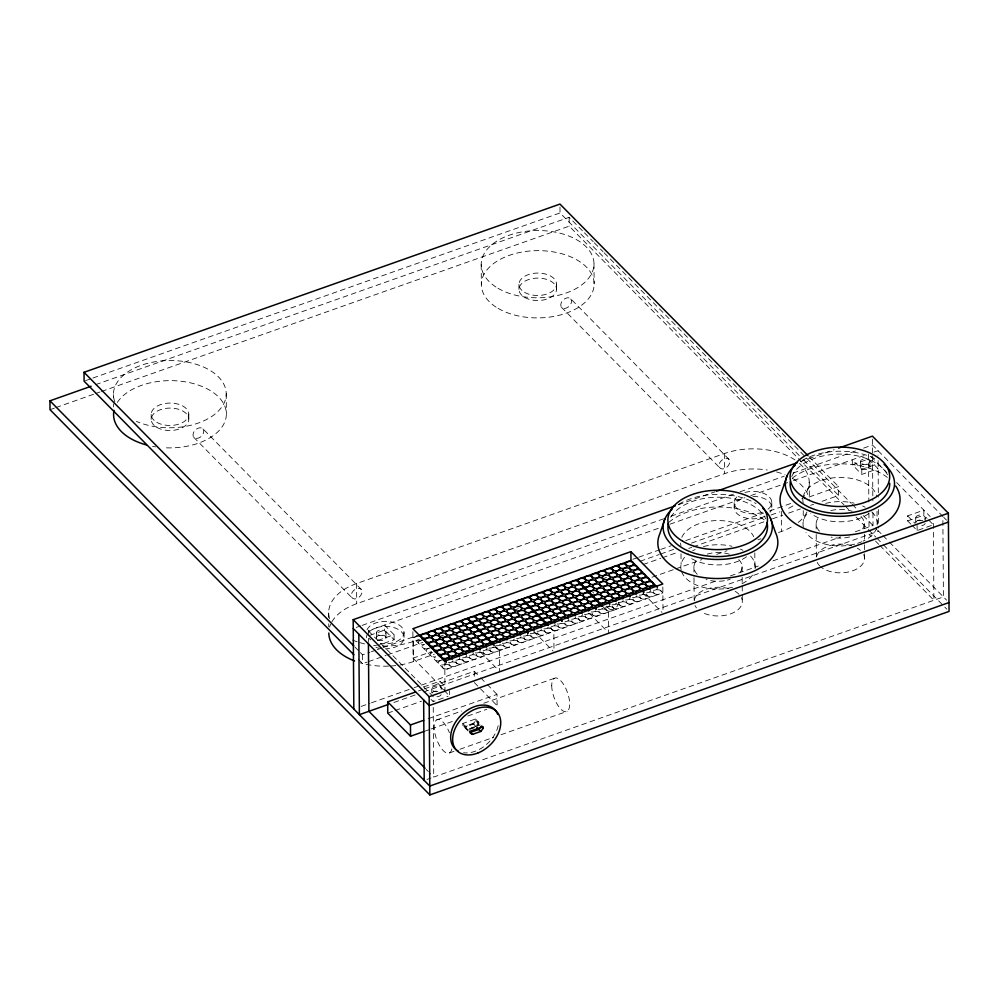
<?xml version="1.0" encoding="UTF-8"?>
<svg xmlns="http://www.w3.org/2000/svg" width="999" height="999" viewBox="0 0 999 999"><rect width="100%" height="100%" fill="white"/><g stroke="black" fill="none" stroke-linecap="round" stroke-linejoin="round"><path stroke-width="0.75" stroke-dasharray="5 3.75" d="M462.737 725.499L465.01 726.685L473.276 723.763L475.512 720.741L475.499 719.005L462.724 723.526L462.737 725.499L468.306 731.156M476.598 725.374L478.096 723.351L478.084 721.615L465.309 726.136L465.322 728.121L467.594 729.295L475.849 726.385M85.564 380.631L91.433 378.559M92.907 378.034L560.027 212.937L799.25 455.569M95.542 384.69L569.155 217.295L583.366 231.706M50.012 409.665L54.421 408.104M55.894 407.592L94.131 394.068M95.604 393.556L100.025 391.995M101.486 391.471L569.218 226.149L843.968 504.82M329.583 618.743A56.394 33.629 -0.4 0 1 356.581 583.566L724.35 453.571A56.394 33.629 -0.4 0 1 795.004 459.952M331.855 621.902A56.394 33.629 -0.4 0 1 356.718 603.683L724.487 473.688A56.394 33.629 -0.4 0 1 767.257 469.992M678.246 504.782L715.022 491.783M800.324 461.625L834.153 449.675M356.193 627.484L360.614 625.923M362.075 625.399L663.598 518.831M670.953 516.233L734.203 493.881M740.084 491.795L784.215 476.198M793.031 473.076L856.28 450.724M863.636 448.126L872.464 445.005L942.856 516.408L943.418 596.903L433.728 777.06L429.408 772.677M368.369 634.577L368.344 630.806L659.615 527.859M669.917 524.213L744.942 497.702M750.823 495.616L781.717 484.702M783.191 484.178L787.599 482.617M793.481 480.544L867.157 454.508M873.95 452.097L878.034 450.661L878.059 455.307M369.73 635.364L384.603 630.107L394.106 639.735L377.872 645.466M852.322 464.785L868.543 459.053L878.046 468.681L861.812 474.425L852.322 464.785L852.284 459.765L861.787 469.393L861.812 474.425M377.834 640.446L394.068 634.702L394.106 639.735M861.787 469.393L878.009 463.661M360.389 652.609L362.575 654.82L369.917 652.222M371.391 651.71L375.799 650.149M377.26 649.625L381.668 648.076M383.141 647.552L416.92 635.614M632.854 559.29L637.262 557.729M638.736 557.205L659.303 549.937M660.764 549.425L671.053 545.791M685.739 540.596L763.598 513.074M769.467 511.001L791.508 503.209M809.128 496.978L838.511 486.6L838.573 495.454L819.48 502.197M417.32 636.013L412.937 637.562L444.83 669.929L662.874 592.857L656.892 586.788M382.467 646.053A56.394 33.629 -0.4 0 0 413.549 641.346L419.443 639.273M640.097 561.276L659.228 554.52M660.701 553.995L673.938 549.313M691.583 543.081L765.147 517.082M771.028 514.997L779.857 511.875M358.266 659.24L362.637 663.673L367.045 662.112M368.506 661.6L386.138 655.369M387.612 654.845L422.864 642.382M439.023 636.675L443.431 635.114M513.936 610.202L518.344 608.641M602.072 579.045L606.48 577.484M622.639 571.778L627.047 570.217M643.206 564.51L660.826 558.279M662.3 557.754L678.458 552.047M688.736 548.414L691.683 547.377M693.144 546.853L765.122 521.416M772.477 518.818L782.754 515.184M788.636 513.111L800.386 508.953M810.664 505.319L813.598 504.283M412.887 631.668L413.074 658.166L431.718 651.573M400.124 664.934A56.394 33.629 -0.4 0 0 413.698 661.475L434.29 654.195M652.01 577.235L674.075 569.442M675.549 568.918L702.022 559.565M716.733 554.358L727.035 550.724M757.929 539.797L760.876 538.761M778.521 532.517L781.468 531.48A56.394 33.629 -0.4 0 0 793.094 526.048M361.176 706.418L369.992 703.296M371.466 702.784L412.649 688.224M414.123 687.699L420.005 685.626M421.478 685.102L717.107 580.606M730.356 575.936L758.291 566.058M773.001 560.851L840.659 536.938M855.369 531.743L873.026 525.499L872.926 511.575M423.676 686.925L439.897 681.193L446.228 687.612M910.813 524.113L907.654 520.904L907.616 515.884L923.838 510.139L923.875 515.172L927.047 518.381M418.481 690.958L422.889 689.41M424.35 688.885L474.225 671.266L479.645 676.76M393.918 702.459L415.984 694.667M423.713 691.957L878.596 531.156M907.654 520.904L923.875 515.172M387.762 713.111L393.631 711.038M395.104 710.526L421.503 701.198M431.093 699.45L433.204 701.585L448.076 696.328M911.875 525.187L917.144 530.544L933.366 524.8L928.096 519.455M428.072 718.743L497.015 694.38L497.09 705.644L494.155 706.68M436.738 719.867L461.725 711.038M483.753 703.246L554.283 678.321M425.224 731.043L429.62 729.495M431.093 728.97L453.084 721.203M467.757 716.021L486.825 709.278M473.976 727.16L468.294 729.17L462.724 723.526M475.399 726.66L481.068 724.65M469.605 729.457L476.486 727.022L478.733 724L478.721 722.265L465.946 726.785L465.959 728.758L468.231 729.944L465.01 726.685M449.575 752.896L453.983 751.348M459.852 749.262L493.643 737.324M500.998 734.727L567.107 711.363M426.935 779.457L431.006 778.021M943.78 517.357L946.565 520.179M886.875 472.652L868.506 454.021L868.843 502.01M896.602 482.517L930.169 516.558M907.616 515.884L914.997 523.364M809.015 456.68L838.511 486.6M584.452 232.817L593.206 241.683M594.293 242.794L603.034 251.661M604.133 252.772L851.16 503.334M852.259 504.433L857.716 509.977M863.186 515.521L876.735 529.27M877.534 530.082L881.855 534.465M882.916 535.539L888.336 541.033M889.397 542.107L946.627 600.162M803.621 460.002L838.573 495.454M845.067 505.931L849.437 510.377M856.006 517.032L875.711 537.025M876.81 538.136L882.279 543.681M883.378 544.792L946.865 609.19M869.068 534.515L871.24 536.713M875.561 541.096L878.795 544.38M879.882 545.479L933.903 600.262L933.341 521.028M570.816 298.938A6.269 4.358 -44.6 0 1 566.196 308.142A6.269 4.358 -44.6 0 1 561.45 302.247A6.269 4.358 -44.6 0 1 570.816 298.938L729.083 459.465A6.269 4.358 -44.6 0 1 724.45 468.668A6.269 4.358 -44.6 0 1 719.717 462.774A6.269 4.358 -44.6 0 1 729.083 459.465M561.488 307.28L719.755 467.807M642.807 592.969L661.95 612.375M606.555 606.218L608.666 608.354M602.385 606.056L608.366 612.125L608.503 632.729M589.36 613.311L606.381 630.569M549.862 627.347L553.858 631.393L553.995 651.985M533.791 631.493L552.934 650.911M493.356 644.592L499.338 650.661L499.488 671.253M480.344 651.847L498.426 670.179M480.731 677.871L486.163 683.366M487.25 684.477L497.015 694.38M474.3 682.529L497.09 705.644M203.047 428.921A6.269 4.358 -44.6 0 1 198.426 438.124A6.269 4.358 -44.6 0 1 193.681 432.242A6.269 4.358 -44.6 0 1 203.047 428.921L361.313 589.447A6.269 4.358 -44.6 0 1 356.68 598.651A6.269 4.358 -44.6 0 1 351.948 592.757A6.269 4.358 -44.6 0 1 361.313 589.447M394.068 634.702L384.565 625.074L384.603 630.107M475.499 719.005L482.067 725.661M475.512 720.741L480.082 725.374M413.074 658.166L444.98 690.521L444.78 662.549M443.094 689.435L439.935 686.226L439.897 681.193M444.155 690.509L449.425 695.853L449.4 690.821M193.719 437.275L351.985 597.789M473.276 723.763L475.412 725.936M368.344 630.806L433.166 696.565L433.204 701.585M354.932 647.065L359.303 651.498M426.173 769.38L428.334 771.578M925.236 517.782L925.261 521.565M917.107 525.511L917.144 530.544M915.708 517.869L915.746 522.889M878.109 461.501L878.358 497.102M878.446 509.478L878.571 528.059M877.035 511.238L877.134 526.336A37.2 22.178 -0.4 0 0 871.777 511.9M872.414 439.11L872.527 454.295M872.539 455.844L872.851 500.736M869.904 461.663L869.942 466.695M868.918 512.849L869.055 531.418M864.297 523.588L864.36 532.629M864.36 534.14L864.422 543.194M864.435 544.705L864.497 552.247M864.497 553.758L864.535 558.279M860.389 461.75L860.414 466.77M816.133 523.963L816.195 533.016M816.208 534.527L816.37 558.666A24.076 14.361 -0.4 0 1 852.372 545.941M809.24 482.017L809.365 500.586M803.221 510.639L803.296 521.216M781.33 511.363L781.468 531.48M771.777 502.435L771.815 507.467M754.807 552.872L754.919 569.48A37.2 22.178 -0.4 0 0 750.561 556.043M742.082 566.72L742.145 575.774M742.157 577.285L742.319 601.423M734.178 502.734L734.215 507.767M724.35 453.571L724.487 473.688M693.918 567.107L693.98 576.161M693.993 577.672L694.168 601.81M681.006 553.783L681.081 564.36M662.837 586.95L663.011 611.987M593.993 263.699L594.13 283.828M569.155 217.295L569.218 226.149M559.989 207.03L560.027 212.937M556.543 284.128L556.568 289.161M518.943 284.428L518.968 289.46M481.206 264.61L481.343 284.727M474.225 671.266L474.275 678.309M433.241 707.392L433.728 777.06M431.768 688.91L431.793 692.694M413.549 641.346L413.698 661.475M404.008 632.429L404.046 637.462M385.964 632.717L386.001 637.749M376.448 632.792L376.473 637.824M368.394 638.548L368.419 641.645M362.575 654.82L362.637 663.673M356.581 583.566L356.718 603.683M328.671 612.911L328.696 617.544M328.746 623.738L328.771 626.835M226.224 393.693L226.361 413.811M188.774 414.11L188.799 419.143M151.174 414.41L151.199 419.443M113.424 394.593L113.449 397.689M113.499 403.883L113.511 406.98M618.731 602.272A6.269 4.358 -44.6 0 1 613.361 609.215A6.269 4.358 -44.6 0 1 607.916 606.093M593.718 593.056A6.269 4.358 -44.6 0 1 592.857 592.32M498.176 725.711A27.86 19.356 -44.6 0 1 463.598 752.759M922.876 520.267A4.758 2.835 -0.4 0 1 915.796 518.356A4.758 2.835 -0.4 0 1 921.278 515.022A4.758 2.835 -0.4 0 1 924.612 519.218M925.124 523.551A4.758 2.835 -0.4 0 1 921.765 525.586M915.908 522.165A4.758 2.835 -0.4 0 1 922.864 520.379M437.799 691.608A4.758 2.835 -0.4 0 1 431.793 689.16A4.758 2.835 -0.4 0 1 436.925 686.051A4.758 2.835 -0.4 0 1 441.146 689.572M441.171 694.605A4.758 2.835 -0.4 0 1 436.6 696.753M431.968 693.206A4.758 2.835 -0.4 0 1 437.774 691.158M602.409 608.416A3.946 2.348 -0.4 0 1 597.976 609.54M595.591 610.826A3.946 2.348 -0.4 0 1 591.158 611.95M575.661 616.87A3.946 2.348 -0.4 0 1 570.716 619.18M588.773 613.224A3.946 2.348 -0.4 0 1 584.353 614.36M582.479 614.46A3.946 2.348 -0.4 0 1 578.558 616.845M568.856 619.268A3.946 2.348 -0.4 0 1 564.934 621.653M555.232 624.088A3.946 2.348 -0.4 0 1 549.325 626.173M560.901 623.351A3.946 2.348 -0.4 0 1 557.092 623.988M493.381 646.94A3.946 2.348 -0.4 0 1 488.961 648.076M487.087 648.176A3.946 2.348 -0.4 0 1 482.142 650.486M466.645 655.394A3.946 2.348 -0.4 0 1 461.7 657.717M479.757 651.76A3.946 2.348 -0.4 0 1 475.324 652.896M473.464 652.984A3.946 2.348 -0.4 0 1 468.519 655.307M441.083 660.252A3.946 2.348 -0.4 0 1 435.502 660.302A3.946 2.348 -0.4 0 1 435.464 656.967M446.078 663.236A3.946 2.348 -0.4 0 1 439.485 664.335A3.946 2.348 -0.4 0 1 441.221 660.389M429.12 648.114A3.946 2.348 -0.4 0 1 423.189 647.939A3.946 2.348 -0.4 0 1 424.313 644.455A3.946 2.348 -0.4 0 1 418.681 643.356A3.946 2.348 -0.4 0 1 421.278 640.172M429.245 648.251A3.946 2.348 -0.4 0 0 426.66 651.448A3.946 2.348 -0.4 0 0 432.292 652.547A3.946 2.348 -0.4 0 0 430.644 655.494A3.946 2.348 -0.4 0 0 435.327 656.83M459.84 657.804A3.946 2.348 -0.4 0 1 454.882 660.114M452.897 660.826A3.946 2.348 -0.4 0 1 448.076 662.524M421.141 640.022A3.946 2.348 -0.4 0 1 414.922 639.585A3.946 2.348 -0.4 0 1 417.282 636.126M657.429 587.961A3.946 2.348 -0.4 0 1 651.535 590.047M650.611 590.372A3.946 2.348 -0.4 0 1 645.666 592.682M630.044 598.214A3.946 2.348 -0.4 0 1 624.275 599.687M643.681 593.394A3.946 2.348 -0.4 0 1 637.899 594.867M636.863 595.804A3.946 2.348 -0.4 0 1 632.042 597.502M623.239 600.611A3.946 2.348 -0.4 0 1 618.418 602.322M609.602 605.431A3.946 2.348 -0.4 0 1 604.795 607.13M616.42 603.021A3.946 2.348 -0.4 0 1 611.6 604.732M548.289 627.11A3.946 2.348 -0.4 0 1 543.468 628.808M541.47 629.52A3.946 2.348 -0.4 0 1 535.701 630.993M521.028 636.738A3.946 2.348 -0.4 0 1 516.208 638.448M534.652 631.93A3.946 2.348 -0.4 0 1 529.832 633.628M527.847 634.328A3.946 2.348 -0.4 0 1 522.065 635.814M514.21 639.148A3.946 2.348 -0.4 0 1 508.441 640.621M500.199 644.542A3.946 2.348 -0.4 0 1 495.766 645.666M507.017 642.132A3.946 2.348 -0.4 0 1 501.623 643.031M451.848 748.863A17.77 7.155 70.5 0 1 439.46 745.466A17.77 7.155 70.5 0 1 435.751 720.754A17.77 7.155 70.5 0 1 449.438 732.729M668.793 522.365A60.002 35.777 -0.4 0 1 765.159 520.541M678.821 504.233A54.608 32.555 -0.4 0 1 756.031 503.546M670.791 517.182A49.8 29.695 -0.4 0 1 719.505 497.227A49.8 29.695 -0.4 0 1 765.721 518.793M752.484 575.099A37.2 22.178 -0.4 0 1 740.871 584.315M732.504 587.275A37.2 22.178 -0.4 0 1 681.568 571.565M681.156 570.142A37.2 22.178 -0.4 0 1 688.311 553.683M692.669 550.786A37.2 22.178 -0.4 0 1 695.129 549.525M703.496 546.553A37.2 22.178 -0.4 0 1 731.98 546.291M740.421 549.113A37.2 22.178 -0.4 0 1 742.919 550.337M738.785 559.577A24.076 14.361 -0.4 0 1 738.923 573.926M730.169 579.258A24.076 14.361 -0.4 0 1 727.347 580.107M724.375 580.731A24.076 14.361 -0.4 0 1 706.081 579.445M697.215 574.263A24.076 14.361 -0.4 0 1 697.077 559.902M707.217 554.133A24.076 14.361 -0.4 0 1 729.919 554.383M746.515 556.743A37.2 22.178 -0.4 0 1 689.51 557.267M680.981 545.978A37.2 22.178 -0.4 0 1 680.631 543.094M681.817 537.337A37.2 22.178 -0.4 0 1 717.544 520.566A37.2 22.178 -0.4 0 1 753.696 536.688M741.47 597.714A24.076 14.361 -0.4 0 1 730.406 613.948A24.076 14.361 -0.4 0 1 701.323 611.9M696.478 607.867A24.076 14.361 -0.4 0 1 695.017 605.519M694.243 600.561A24.076 14.361 -0.4 0 1 730.157 589.085M735.164 591.333A24.076 14.361 -0.4 0 1 739.023 594.268M792.17 478.271A60.002 35.777 -0.4 0 1 887.362 477.41M802.297 460.352A54.608 32.555 -0.4 0 1 878.246 460.402M791.732 476.523A49.8 29.695 -0.4 0 1 839.56 454.083A49.8 29.695 -0.4 0 1 887.936 475.649M876.76 527.772A37.2 22.178 -0.4 0 1 863.086 541.171M861.787 541.745A37.2 22.178 -0.4 0 1 857.629 543.294M854.707 544.143A37.2 22.178 -0.4 0 1 805.943 532.579M803.358 527.01A37.2 22.178 -0.4 0 1 810.526 510.539M825.711 503.409A37.2 22.178 -0.4 0 1 854.182 503.159M862.636 505.969A37.2 22.178 -0.4 0 1 865.134 507.192M860.988 516.433A24.076 14.361 -0.4 0 1 861.138 530.781M849.562 536.962A24.076 14.361 -0.4 0 1 831.131 537.112M819.43 531.118A24.076 14.361 -0.4 0 1 819.292 516.77M830.868 510.589A24.076 14.361 -0.4 0 1 852.135 511.251M868.73 513.611A37.2 22.178 -0.4 0 1 810.701 513.386M803.196 502.834A37.2 22.178 -0.4 0 1 802.896 498.489M803.121 497.052A37.2 22.178 -0.4 0 1 839.759 477.435A37.2 22.178 -0.4 0 1 876.897 496.378M863.673 554.57A24.076 14.361 -0.4 0 1 850.524 571.478A24.076 14.361 -0.4 0 1 820.504 566.608M819.667 565.821A24.076 14.361 -0.4 0 1 817.232 562.375M857.379 548.189A24.076 14.361 -0.4 0 1 860.401 550.349M395.829 665.559A56.394 33.629 -0.4 0 1 389.947 666.058M388.474 666.133A56.394 33.629 -0.4 0 1 360.177 662.824M329.608 627.172A56.394 33.629 -0.4 0 1 330.644 624.313M806.967 512.062A56.394 33.629 -0.4 0 1 795.591 524.425M776.523 471.928A56.394 33.629 -0.4 0 1 785.039 474.775M792.619 478.496A56.394 33.629 -0.4 0 1 808.453 496.291M367.02 629.82A18.794 11.214 -0.4 0 1 389.96 621.715A18.794 11.214 -0.4 0 1 403.396 635.327A18.794 11.214 -0.4 0 1 380.444 643.443M370.879 639.897A18.794 11.214 -0.4 0 1 368.981 638.311M744.929 492.495A18.794 11.214 -0.4 0 1 767.819 495.641A18.794 11.214 -0.4 0 1 767.444 509.677M762.474 512.225A18.794 11.214 -0.4 0 1 738.648 509.902A18.794 11.214 -0.4 0 1 738.511 495.492M799.55 463.411A56.394 33.629 -0.4 0 1 805.456 494.33M804.657 495.504A56.394 33.629 -0.4 0 1 801.847 498.888M792.956 505.919A56.394 33.629 -0.4 0 1 785.451 509.752M376.561 645.741A56.394 33.629 -0.4 0 1 373.651 645.441M364.56 643.868A56.394 33.629 -0.4 0 1 358.579 642.257M357.155 641.795A56.394 33.629 -0.4 0 1 351.66 639.697M752.896 496.416A18.794 11.214 -0.4 0 1 770.092 512.225M765.184 516.108A18.794 11.214 -0.4 0 1 737.674 514.173A18.794 11.214 -0.4 0 1 743.518 497.989M368.906 632.13A18.794 11.214 -0.4 0 1 401.473 631.868A18.794 11.214 -0.4 0 1 385.352 648.813M378.921 648.189A18.794 11.214 -0.4 0 1 375.936 647.389M366.446 637.762A18.794 11.214 -0.4 0 1 367.058 634.852M114.848 401.873A56.394 33.629 -0.4 0 1 173.314 360.564A56.394 33.629 -0.4 0 1 222.852 405.369A56.394 33.629 -0.4 0 1 136.426 421.391M117.345 402.41A56.394 33.629 -0.4 0 1 185.939 381.943A56.394 33.629 -0.4 0 1 225.175 420.891A56.394 33.629 -0.4 0 1 162.937 447.664M155.694 446.865A56.394 33.629 -0.4 0 1 152.56 446.328M600.187 612.999A3.946 2.348 -0.4 0 0 606.78 611.888A3.946 2.348 -0.4 0 0 601.922 609.04A3.946 2.348 -0.4 0 0 600.187 612.999M607.005 610.589A3.946 2.348 -0.4 0 0 613.598 609.477A3.946 2.348 -0.4 0 0 608.728 606.63A3.946 2.348 -0.4 0 0 607.005 610.589M593.369 615.396A3.946 2.348 -0.4 0 0 599.962 614.298A3.946 2.348 -0.4 0 0 595.104 611.45A3.946 2.348 -0.4 0 0 593.369 615.396M586.563 617.807A3.946 2.348 -0.4 0 0 593.156 616.708A3.946 2.348 -0.4 0 0 588.286 613.861A3.946 2.348 -0.4 0 0 586.563 617.807M572.927 622.627A3.946 2.348 -0.4 0 0 579.52 621.515A3.946 2.348 -0.4 0 0 574.662 618.681A3.946 2.348 -0.4 0 0 572.927 622.627M566.121 625.037A3.946 2.348 -0.4 0 0 572.714 623.925A3.946 2.348 -0.4 0 0 567.844 621.078A3.946 2.348 -0.4 0 0 566.121 625.037M579.745 620.217A3.946 2.348 -0.4 0 0 586.338 619.105A3.946 2.348 -0.4 0 0 581.48 616.271A3.946 2.348 -0.4 0 0 579.745 620.217M552.497 629.857A3.946 2.348 -0.4 0 0 559.09 628.746A3.946 2.348 -0.4 0 0 554.22 625.898A3.946 2.348 -0.4 0 0 552.497 629.857M545.679 632.255A3.946 2.348 -0.4 0 0 552.272 631.156A3.946 2.348 -0.4 0 0 547.402 628.309A3.946 2.348 -0.4 0 0 545.679 632.255M559.303 627.447A3.946 2.348 -0.4 0 0 565.896 626.336A3.946 2.348 -0.4 0 0 561.038 623.488A3.946 2.348 -0.4 0 0 559.303 627.447M491.171 651.523A3.946 2.348 -0.4 0 0 497.764 650.424A3.946 2.348 -0.4 0 0 492.894 647.577A3.946 2.348 -0.4 0 0 491.171 651.523M497.977 649.113A3.946 2.348 -0.4 0 0 504.57 648.014A3.946 2.348 -0.4 0 0 499.712 645.167A3.946 2.348 -0.4 0 0 497.977 649.113M484.353 653.933A3.946 2.348 -0.4 0 0 490.946 652.822A3.946 2.348 -0.4 0 0 486.088 649.987A3.946 2.348 -0.4 0 0 484.353 653.933M477.534 656.343A3.946 2.348 -0.4 0 0 484.128 655.232A3.946 2.348 -0.4 0 0 479.27 652.397A3.946 2.348 -0.4 0 0 477.534 656.343M463.911 661.163A3.946 2.348 -0.4 0 0 470.504 660.052A3.946 2.348 -0.4 0 0 465.646 657.205A3.946 2.348 -0.4 0 0 463.911 661.163M457.105 663.573A3.946 2.348 -0.4 0 0 463.698 662.462A3.946 2.348 -0.4 0 0 458.828 659.615A3.946 2.348 -0.4 0 0 457.105 663.573M470.729 658.753A3.946 2.348 -0.4 0 0 477.322 657.642A3.946 2.348 -0.4 0 0 472.452 654.795A3.946 2.348 -0.4 0 0 470.729 658.753M443.469 668.381A3.946 2.348 -0.4 0 0 450.062 667.282A3.946 2.348 -0.4 0 0 445.204 664.435A3.946 2.348 -0.4 0 0 443.469 668.381M450.287 665.971A3.946 2.348 -0.4 0 0 456.88 664.872A3.946 2.348 -0.4 0 0 452.01 662.025A3.946 2.348 -0.4 0 0 450.287 665.971M654.695 593.731A3.946 2.348 -0.4 0 0 661.288 592.619A3.946 2.348 -0.4 0 0 656.43 589.772A3.946 2.348 -0.4 0 0 654.695 593.731M647.889 596.141A3.946 2.348 -0.4 0 0 654.482 595.029A3.946 2.348 -0.4 0 0 649.612 592.182A3.946 2.348 -0.4 0 0 647.889 596.141M641.071 598.538A3.946 2.348 -0.4 0 0 647.664 597.439A3.946 2.348 -0.4 0 0 642.794 594.592A3.946 2.348 -0.4 0 0 641.071 598.538M627.447 603.359A3.946 2.348 -0.4 0 0 634.04 602.247A3.946 2.348 -0.4 0 0 629.17 599.412A3.946 2.348 -0.4 0 0 627.447 603.359M620.629 605.769A3.946 2.348 -0.4 0 0 627.222 604.657A3.946 2.348 -0.4 0 0 622.365 601.823A3.946 2.348 -0.4 0 0 620.629 605.769M634.253 600.948A3.946 2.348 -0.4 0 0 640.846 599.85A3.946 2.348 -0.4 0 0 635.988 597.002A3.946 2.348 -0.4 0 0 634.253 600.948M613.811 608.179A3.946 2.348 -0.4 0 0 620.404 607.067A3.946 2.348 -0.4 0 0 615.546 604.22A3.946 2.348 -0.4 0 0 613.811 608.179M538.861 634.665A3.946 2.348 -0.4 0 0 545.454 633.566A3.946 2.348 -0.4 0 0 540.596 630.719A3.946 2.348 -0.4 0 0 538.861 634.665M532.055 637.075A3.946 2.348 -0.4 0 0 538.648 635.963A3.946 2.348 -0.4 0 0 533.778 633.129A3.946 2.348 -0.4 0 0 532.055 637.075M518.419 641.895A3.946 2.348 -0.4 0 0 525.012 640.784A3.946 2.348 -0.4 0 0 520.154 637.936A3.946 2.348 -0.4 0 0 518.419 641.895M511.613 644.305A3.946 2.348 -0.4 0 0 518.206 643.194A3.946 2.348 -0.4 0 0 513.336 640.347A3.946 2.348 -0.4 0 0 511.613 644.305M525.237 639.485A3.946 2.348 -0.4 0 0 531.83 638.373A3.946 2.348 -0.4 0 0 526.972 635.539A3.946 2.348 -0.4 0 0 525.237 639.485M504.795 646.715A3.946 2.348 -0.4 0 0 511.388 645.604A3.946 2.348 -0.4 0 0 506.53 642.757A3.946 2.348 -0.4 0 0 504.795 646.715M551.723 685.739A17.77 7.155 70.5 0 0 565.272 711.738A17.77 7.155 70.5 0 0 565.097 687.037A17.77 7.155 70.5 0 0 551.723 685.739M377.859 634.79A4.758 2.835 -0.4 0 0 385.814 633.453A4.758 2.835 -0.4 0 0 379.945 630.019A4.758 2.835 -0.4 0 0 377.859 634.79M377.897 639.822A4.758 2.835 -0.4 0 0 385.851 638.486A4.758 2.835 -0.4 0 0 379.982 635.052A4.758 2.835 -0.4 0 0 377.897 639.822M861.8 463.736A4.758 2.835 -0.4 0 0 869.754 462.4A4.758 2.835 -0.4 0 0 863.885 458.978A4.758 2.835 -0.4 0 0 861.8 463.736M861.837 468.768A4.758 2.835 -0.4 0 0 869.792 467.432A4.758 2.835 -0.4 0 0 863.923 464.011A4.758 2.835 -0.4 0 0 861.837 468.768M156.756 422.302A18.794 11.214 -0.4 0 0 188.162 417.02A18.794 11.214 -0.4 0 0 164.997 403.484A18.794 11.214 -0.4 0 0 156.756 422.302M156.793 427.322A18.794 11.214 -0.4 0 0 188.187 422.053A18.794 11.214 -0.4 0 0 165.035 408.504A18.794 11.214 -0.4 0 0 156.793 427.322M497.952 288.249A56.394 33.629 -0.4 0 0 592.157 272.415A56.394 33.629 -0.4 0 0 522.677 231.793A56.394 33.629 -0.4 0 0 497.952 288.249M498.089 308.366A56.394 33.629 -0.4 0 0 592.295 292.545A56.394 33.629 -0.4 0 0 522.814 251.91A56.394 33.629 -0.4 0 0 498.089 308.366M524.525 292.307A18.794 11.214 -0.4 0 0 555.931 287.025A18.794 11.214 -0.4 0 0 532.767 273.489A18.794 11.214 -0.4 0 0 524.525 292.307M524.562 297.34A18.794 11.214 -0.4 0 0 555.956 292.058A18.794 11.214 -0.4 0 0 532.804 278.521A18.794 11.214 -0.4 0 0 524.562 297.34"/><path stroke-width="1.5" d="M664.872 518.956L659.765 534.015A60.002 35.777 -0.4 0 0 718.293 578.521A60.002 35.777 -0.4 0 0 775.674 532.966L770.354 518.006M787.087 475.824L781.967 490.871A60.002 35.777 -0.4 0 0 843.855 535.302A60.002 35.777 -0.4 0 0 895.728 486.038M480.831 731.43L483.079 728.408L483.066 726.673L470.292 731.193L470.304 733.179L472.577 734.352L480.831 731.43L476.848 727.397M353.896 654.807L84.091 381.156L84.028 372.302L559.964 204.083L807.929 455.581M838.573 448.114L872.402 436.151L948.363 513.211L949.05 611.413L429.845 794.917L50.012 409.665L49.95 400.811L91.134 386.251M353.821 709.015L353.196 619.667L675.312 505.819M716.495 491.258L797.389 462.662M630.906 551.648L412.874 628.708L444.767 661.076L662.812 584.003L630.906 551.648L630.968 560.501L656.892 586.788A3.946 2.348 -0.4 0 0 651.947 585.839A3.946 2.348 -0.4 0 0 649.675 588.636M417.707 635.876L630.968 560.501M423.751 731.568L410.552 736.238L387.762 713.111L387.687 701.847L415.559 691.995M388.037 704.545L359.39 714.672L358.828 634.178M353.196 619.667L429.158 696.715L948.363 513.211M948.426 522.065L429.22 705.581L353.259 628.521M387.687 701.847L410.477 724.962L423.676 720.304M470.579 732.329L478.846 729.42L481.081 726.385L483.079 728.408M948.988 602.559L429.782 786.063L49.95 400.811M576.46 579.77L602.385 606.056A3.946 2.348 -0.4 0 1 603.796 602.834A3.946 2.348 -0.4 0 1 609.19 603.646M521.953 599.038L547.877 625.324A3.946 2.348 -0.4 0 1 549.288 622.102A3.946 2.348 -0.4 0 1 554.682 622.914A3.946 2.348 -0.4 0 1 556.555 619.555A3.946 2.348 -0.4 0 1 561.9 621.078M467.445 618.306L493.356 644.592A3.946 2.348 -0.4 0 0 487.962 643.768A3.946 2.348 -0.4 0 0 486.55 647.002A3.946 2.348 -0.4 0 0 481.143 646.178A3.946 2.348 -0.4 0 0 479.732 649.412M469.58 731.318L472.577 734.352M84.028 372.302L353.833 645.953M425.087 768.281L368.906 711.3L368.431 643.194M429.158 696.715L429.845 794.917M423.651 699.924L424.213 780.419M410.477 724.962L410.552 736.238M458.454 751.186A27.86 19.356 -44.6 0 1 461.775 714.585A27.86 19.356 -44.6 0 1 497.639 714.297M596.203 608.953A3.946 2.348 -0.4 0 1 596.553 605.419A3.946 2.348 -0.4 0 1 602.385 606.056M595.966 609.028A3.946 2.348 -0.4 0 0 590.634 607.504A3.946 2.348 -0.4 0 0 588.748 610.876A3.946 2.348 -0.4 0 0 583.354 610.052A3.946 2.348 -0.4 0 0 581.942 613.286A3.946 2.348 -0.4 0 0 576.535 612.462A3.946 2.348 -0.4 0 0 575.124 615.696A3.946 2.348 -0.4 0 0 569.73 614.872A3.946 2.348 -0.4 0 0 568.319 618.094A3.946 2.348 -0.4 0 0 562.487 617.457A3.946 2.348 -0.4 0 0 562.125 620.991M547.877 625.324A3.946 2.348 -0.4 0 0 542.469 624.512A3.946 2.348 -0.4 0 0 541.058 627.734A3.946 2.348 -0.4 0 0 535.651 626.91A3.946 2.348 -0.4 0 0 534.24 630.144A3.946 2.348 -0.4 0 0 528.421 629.495A3.946 2.348 -0.4 0 0 528.059 633.029M493.993 645.079A3.946 2.348 -0.4 0 1 494.343 641.545A3.946 2.348 -0.4 0 1 500.174 642.182A3.946 2.348 -0.4 0 1 501.585 638.96A3.946 2.348 -0.4 0 1 506.993 639.772A3.946 2.348 -0.4 0 1 508.404 636.55A3.946 2.348 -0.4 0 1 513.798 637.362A3.946 2.348 -0.4 0 1 515.222 634.14A3.946 2.348 -0.4 0 1 520.616 634.964A3.946 2.348 -0.4 0 1 522.489 631.593A3.946 2.348 -0.4 0 1 527.834 633.116M446.303 661.937A3.946 2.348 -0.4 0 1 446.653 658.403A3.946 2.348 -0.4 0 1 452.485 659.04A3.946 2.348 -0.4 0 1 453.896 655.819A3.946 2.348 -0.4 0 1 459.29 656.63A3.946 2.348 -0.4 0 1 460.701 653.408A3.946 2.348 -0.4 0 1 466.108 654.22A3.946 2.348 -0.4 0 1 467.52 650.998A3.946 2.348 -0.4 0 1 472.927 651.823A3.946 2.348 -0.4 0 1 474.8 648.451A3.946 2.348 -0.4 0 1 480.132 649.974M439.273 656.331A3.946 2.348 -0.4 0 1 442.095 659.19M427.31 644.193A3.946 2.348 -0.4 0 1 430.132 647.052M431.293 648.239A3.946 2.348 -0.4 0 1 434.115 651.098M435.277 652.285A3.946 2.348 -0.4 0 1 438.099 655.144M443.256 660.376A3.946 2.348 -0.4 0 1 446.066 662.012M423.314 640.147A3.946 2.348 -0.4 0 1 426.136 643.006M419.33 636.101A3.946 2.348 -0.4 0 1 422.152 638.96M643.893 592.095A3.946 2.348 -0.4 0 1 644.243 588.561A3.946 2.348 -0.4 0 1 650.074 589.198M609.827 604.133A3.946 2.348 -0.4 0 1 610.177 600.599A3.946 2.348 -0.4 0 1 616.008 601.236A3.946 2.348 -0.4 0 1 617.419 598.014A3.946 2.348 -0.4 0 1 622.827 598.838A3.946 2.348 -0.4 0 1 624.7 595.466A3.946 2.348 -0.4 0 1 630.032 596.99M643.668 592.17A3.946 2.348 -0.4 0 0 638.324 590.646A3.946 2.348 -0.4 0 0 636.45 594.018A3.946 2.348 -0.4 0 0 631.043 593.194A3.946 2.348 -0.4 0 0 629.632 596.428M762.899 508.416A54.608 32.555 -0.4 0 1 754.033 551.061A54.608 32.555 -0.4 0 1 682.042 551.71A54.608 32.555 -0.4 0 1 672.09 509.24M767.045 522.589A49.8 29.695 -0.4 0 1 718.106 556.593A49.8 29.695 -0.4 0 1 668.306 523.476M884.078 464.41A54.608 32.555 -0.4 0 1 876.685 507.679A54.608 32.555 -0.4 0 1 803.795 508.341A54.608 32.555 -0.4 0 1 795.304 465.209M889.722 483.316A49.8 29.695 -0.4 0 1 838.149 513.449A49.8 29.695 -0.4 0 1 790.296 481.63M354.508 660.926A56.394 33.629 -0.4 0 1 328.808 633.029M146.428 444.93A56.394 33.629 -0.4 0 1 114.011 410.327M477.747 753.071A27.86 19.356 -44.6 0 0 496.978 711.937A27.86 19.356 -44.6 0 0 455.357 728.096A27.86 19.356 -44.6 0 0 477.747 753.071M585.402 607.317A3.946 2.348 -0.4 0 0 591.995 606.206A3.946 2.348 -0.4 0 0 587.125 603.359A3.946 2.348 -0.4 0 0 585.402 607.317M558.141 616.945A3.946 2.348 -0.4 0 0 564.735 615.834A3.946 2.348 -0.4 0 0 559.877 612.999A3.946 2.348 -0.4 0 0 558.141 616.945M551.336 619.355A3.946 2.348 -0.4 0 0 557.929 618.244A3.946 2.348 -0.4 0 0 553.059 615.409A3.946 2.348 -0.4 0 0 551.336 619.355M592.207 604.907A3.946 2.348 -0.4 0 0 598.801 603.796A3.946 2.348 -0.4 0 0 593.943 600.948A3.946 2.348 -0.4 0 0 592.207 604.907M544.517 621.765A3.946 2.348 -0.4 0 0 551.111 620.654A3.946 2.348 -0.4 0 0 546.241 617.807A3.946 2.348 -0.4 0 0 544.517 621.765M547.34 615.309A3.946 2.348 -0.4 0 0 553.933 614.198A3.946 2.348 -0.4 0 0 549.075 611.363A3.946 2.348 -0.4 0 0 547.34 615.309M554.158 612.899A3.946 2.348 -0.4 0 0 560.751 611.788A3.946 2.348 -0.4 0 0 555.881 608.953A3.946 2.348 -0.4 0 0 554.158 612.899M588.224 600.861A3.946 2.348 -0.4 0 0 594.817 599.75A3.946 2.348 -0.4 0 0 589.959 596.903A3.946 2.348 -0.4 0 0 588.224 600.861M599.025 602.497A3.946 2.348 -0.4 0 0 605.619 601.386A3.946 2.348 -0.4 0 0 600.761 598.538A3.946 2.348 -0.4 0 0 599.025 602.497M564.959 614.535A3.946 2.348 -0.4 0 0 571.553 613.436A3.946 2.348 -0.4 0 0 566.683 610.589A3.946 2.348 -0.4 0 0 564.959 614.535M578.583 609.727A3.946 2.348 -0.4 0 0 585.177 608.616A3.946 2.348 -0.4 0 0 580.319 605.769A3.946 2.348 -0.4 0 0 578.583 609.727M571.765 612.125A3.946 2.348 -0.4 0 0 578.359 611.026A3.946 2.348 -0.4 0 0 573.501 608.179A3.946 2.348 -0.4 0 0 571.765 612.125M574.6 605.681A3.946 2.348 -0.4 0 0 581.193 604.57A3.946 2.348 -0.4 0 0 576.323 601.723A3.946 2.348 -0.4 0 0 574.6 605.681M581.406 603.271A3.946 2.348 -0.4 0 0 587.999 602.16A3.946 2.348 -0.4 0 0 583.141 599.313A3.946 2.348 -0.4 0 0 581.406 603.271M537.699 624.175A3.946 2.348 -0.4 0 0 544.293 623.064A3.946 2.348 -0.4 0 0 539.435 620.217A3.946 2.348 -0.4 0 0 537.699 624.175M540.534 617.719A3.946 2.348 -0.4 0 0 547.127 616.608A3.946 2.348 -0.4 0 0 542.257 613.761A3.946 2.348 -0.4 0 0 540.534 617.719M580.244 592.769A3.946 2.348 -0.4 0 0 586.838 591.658A3.946 2.348 -0.4 0 0 581.98 588.823A3.946 2.348 -0.4 0 0 580.244 592.769M584.24 596.815A3.946 2.348 -0.4 0 0 590.834 595.704A3.946 2.348 -0.4 0 0 585.963 592.869A3.946 2.348 -0.4 0 0 584.24 596.815M546.178 604.807A3.946 2.348 -0.4 0 0 552.772 603.708A3.946 2.348 -0.4 0 0 547.914 600.861A3.946 2.348 -0.4 0 0 546.178 604.807M532.554 609.627A3.946 2.348 -0.4 0 0 539.148 608.516A3.946 2.348 -0.4 0 0 534.278 605.681A3.946 2.348 -0.4 0 0 532.554 609.627M539.36 607.217A3.946 2.348 -0.4 0 0 545.953 606.118A3.946 2.348 -0.4 0 0 541.096 603.271A3.946 2.348 -0.4 0 0 539.36 607.217M536.538 613.673A3.946 2.348 -0.4 0 0 543.131 612.562A3.946 2.348 -0.4 0 0 538.274 609.727A3.946 2.348 -0.4 0 0 536.538 613.673M525.736 612.037A3.946 2.348 -0.4 0 0 532.33 610.926A3.946 2.348 -0.4 0 0 527.472 608.091A3.946 2.348 -0.4 0 0 525.736 612.037M528.558 605.581A3.946 2.348 -0.4 0 0 535.164 604.47A3.946 2.348 -0.4 0 0 530.294 601.635A3.946 2.348 -0.4 0 0 528.558 605.581M577.422 599.225A3.946 2.348 -0.4 0 0 584.015 598.114A3.946 2.348 -0.4 0 0 579.158 595.267A3.946 2.348 -0.4 0 0 577.422 599.225M573.438 595.179A3.946 2.348 -0.4 0 0 580.032 594.068A3.946 2.348 -0.4 0 0 575.162 591.233A3.946 2.348 -0.4 0 0 573.438 595.179M550.162 608.853A3.946 2.348 -0.4 0 0 556.755 607.754A3.946 2.348 -0.4 0 0 551.898 604.907A3.946 2.348 -0.4 0 0 550.162 608.853M556.98 606.443A3.946 2.348 -0.4 0 0 563.573 605.344A3.946 2.348 -0.4 0 0 558.716 602.497A3.946 2.348 -0.4 0 0 556.98 606.443M560.963 610.489A3.946 2.348 -0.4 0 0 567.557 609.39A3.946 2.348 -0.4 0 0 562.699 606.543A3.946 2.348 -0.4 0 0 560.963 610.489M533.716 620.129A3.946 2.348 -0.4 0 0 540.309 619.018A3.946 2.348 -0.4 0 0 535.439 616.171A3.946 2.348 -0.4 0 0 533.716 620.129M529.732 616.083A3.946 2.348 -0.4 0 0 536.326 614.972A3.946 2.348 -0.4 0 0 531.456 612.125A3.946 2.348 -0.4 0 0 529.732 616.083M563.798 604.045A3.946 2.348 -0.4 0 0 570.392 602.934A3.946 2.348 -0.4 0 0 565.521 600.087A3.946 2.348 -0.4 0 0 563.798 604.045M567.782 608.079A3.946 2.348 -0.4 0 0 574.375 606.98A3.946 2.348 -0.4 0 0 569.517 604.133A3.946 2.348 -0.4 0 0 567.782 608.079M587.062 590.359A3.946 2.348 -0.4 0 0 593.656 589.26A3.946 2.348 -0.4 0 0 588.798 586.413A3.946 2.348 -0.4 0 0 587.062 590.359M535.377 603.171A3.946 2.348 -0.4 0 0 541.97 602.072A3.946 2.348 -0.4 0 0 537.112 599.225A3.946 2.348 -0.4 0 0 535.377 603.171M543.356 611.263A3.946 2.348 -0.4 0 0 549.949 610.152A3.946 2.348 -0.4 0 0 545.079 607.317A3.946 2.348 -0.4 0 0 543.356 611.263M542.195 600.761A3.946 2.348 -0.4 0 0 548.788 599.662A3.946 2.348 -0.4 0 0 543.918 596.815A3.946 2.348 -0.4 0 0 542.195 600.761M569.442 591.133A3.946 2.348 -0.4 0 0 576.036 590.022A3.946 2.348 -0.4 0 0 571.178 587.187A3.946 2.348 -0.4 0 0 569.442 591.133M576.261 588.723A3.946 2.348 -0.4 0 0 582.854 587.612A3.946 2.348 -0.4 0 0 577.996 584.777A3.946 2.348 -0.4 0 0 576.261 588.723M570.604 601.635A3.946 2.348 -0.4 0 0 577.197 600.524A3.946 2.348 -0.4 0 0 572.34 597.677A3.946 2.348 -0.4 0 0 570.604 601.635M559.802 599.999A3.946 2.348 -0.4 0 0 566.396 598.888A3.946 2.348 -0.4 0 0 561.538 596.041A3.946 2.348 -0.4 0 0 559.802 599.999M595.042 598.451A3.946 2.348 -0.4 0 0 601.635 597.34A3.946 2.348 -0.4 0 0 596.765 594.505A3.946 2.348 -0.4 0 0 595.042 598.451M572.277 584.677A3.946 2.348 -0.4 0 0 578.871 583.578A3.946 2.348 -0.4 0 0 574 580.731A3.946 2.348 -0.4 0 0 572.277 584.677M579.083 582.267A3.946 2.348 -0.4 0 0 585.676 581.168A3.946 2.348 -0.4 0 0 580.819 578.321A3.946 2.348 -0.4 0 0 579.083 582.267M591.046 594.405A3.946 2.348 -0.4 0 0 597.639 593.294A3.946 2.348 -0.4 0 0 592.782 590.459A3.946 2.348 -0.4 0 0 591.046 594.405M562.637 593.543A3.946 2.348 -0.4 0 0 569.23 592.432A3.946 2.348 -0.4 0 0 564.36 589.585A3.946 2.348 -0.4 0 0 562.637 593.543M555.819 595.953A3.946 2.348 -0.4 0 0 562.412 594.842A3.946 2.348 -0.4 0 0 557.554 591.995A3.946 2.348 -0.4 0 0 555.819 595.953M565.459 587.087A3.946 2.348 -0.4 0 0 572.052 585.976A3.946 2.348 -0.4 0 0 567.195 583.141A3.946 2.348 -0.4 0 0 565.459 587.087M549 598.364A3.946 2.348 -0.4 0 0 555.594 597.252A3.946 2.348 -0.4 0 0 550.736 594.405A3.946 2.348 -0.4 0 0 549 598.364M558.641 589.497A3.946 2.348 -0.4 0 0 565.234 588.386A3.946 2.348 -0.4 0 0 560.377 585.551A3.946 2.348 -0.4 0 0 558.641 589.497M566.62 597.589A3.946 2.348 -0.4 0 0 573.214 596.478A3.946 2.348 -0.4 0 0 568.356 593.631A3.946 2.348 -0.4 0 0 566.62 597.589M551.835 591.908A3.946 2.348 -0.4 0 0 558.429 590.796A3.946 2.348 -0.4 0 0 553.558 587.949A3.946 2.348 -0.4 0 0 551.835 591.908M552.996 602.409A3.946 2.348 -0.4 0 0 559.59 601.298A3.946 2.348 -0.4 0 0 554.72 598.451A3.946 2.348 -0.4 0 0 552.996 602.409M521.753 607.991A3.946 2.348 -0.4 0 0 528.346 606.88A3.946 2.348 -0.4 0 0 523.476 604.045A3.946 2.348 -0.4 0 0 521.753 607.991M524.575 601.535A3.946 2.348 -0.4 0 0 531.168 600.436A3.946 2.348 -0.4 0 0 526.311 597.589A3.946 2.348 -0.4 0 0 524.575 601.535M531.393 599.125A3.946 2.348 -0.4 0 0 537.986 598.026A3.946 2.348 -0.4 0 0 533.116 595.179A3.946 2.348 -0.4 0 0 531.393 599.125M583.079 586.313A3.946 2.348 -0.4 0 0 589.672 585.214A3.946 2.348 -0.4 0 0 584.802 582.367A3.946 2.348 -0.4 0 0 583.079 586.313M538.199 596.728A3.946 2.348 -0.4 0 0 544.792 595.616A3.946 2.348 -0.4 0 0 539.935 592.769A3.946 2.348 -0.4 0 0 538.199 596.728M545.017 594.318A3.946 2.348 -0.4 0 0 551.61 593.206A3.946 2.348 -0.4 0 0 546.753 590.359A3.946 2.348 -0.4 0 0 545.017 594.318M517.769 603.945A3.946 2.348 -0.4 0 0 524.363 602.834A3.946 2.348 -0.4 0 0 519.492 599.999A3.946 2.348 -0.4 0 0 517.769 603.945M476.373 645.841A3.946 2.348 -0.4 0 0 482.967 644.742A3.946 2.348 -0.4 0 0 478.109 641.895A3.946 2.348 -0.4 0 0 476.373 645.841M449.125 655.481A3.946 2.348 -0.4 0 0 455.719 654.37A3.946 2.348 -0.4 0 0 450.849 651.523A3.946 2.348 -0.4 0 0 449.125 655.481M442.307 657.891A3.946 2.348 -0.4 0 0 448.901 656.78A3.946 2.348 -0.4 0 0 444.043 653.933A3.946 2.348 -0.4 0 0 442.307 657.891M483.191 643.443A3.946 2.348 -0.4 0 0 489.785 642.332A3.946 2.348 -0.4 0 0 484.927 639.485A3.946 2.348 -0.4 0 0 483.191 643.443M438.324 653.846A3.946 2.348 -0.4 0 0 444.917 652.734A3.946 2.348 -0.4 0 0 440.047 649.887A3.946 2.348 -0.4 0 0 438.324 653.846M445.142 651.435A3.946 2.348 -0.4 0 0 451.735 650.324A3.946 2.348 -0.4 0 0 446.865 647.477A3.946 2.348 -0.4 0 0 445.142 651.435M479.208 639.397A3.946 2.348 -0.4 0 0 485.801 638.286A3.946 2.348 -0.4 0 0 480.931 635.439A3.946 2.348 -0.4 0 0 479.208 639.397M490.01 641.033A3.946 2.348 -0.4 0 0 496.603 639.922A3.946 2.348 -0.4 0 0 491.733 637.075A3.946 2.348 -0.4 0 0 490.01 641.033M455.944 653.071A3.946 2.348 -0.4 0 0 462.537 651.96A3.946 2.348 -0.4 0 0 457.667 649.125A3.946 2.348 -0.4 0 0 455.944 653.071M469.567 648.251A3.946 2.348 -0.4 0 0 476.161 647.152A3.946 2.348 -0.4 0 0 471.291 644.305A3.946 2.348 -0.4 0 0 469.567 648.251M462.749 650.661A3.946 2.348 -0.4 0 0 469.343 649.55A3.946 2.348 -0.4 0 0 464.485 646.715A3.946 2.348 -0.4 0 0 462.749 650.661M465.571 644.205A3.946 2.348 -0.4 0 0 472.165 643.106A3.946 2.348 -0.4 0 0 467.307 640.259A3.946 2.348 -0.4 0 0 465.571 644.205M472.39 641.808A3.946 2.348 -0.4 0 0 478.983 640.696A3.946 2.348 -0.4 0 0 474.125 637.849A3.946 2.348 -0.4 0 0 472.39 641.808M471.228 631.306A3.946 2.348 -0.4 0 0 477.822 630.194A3.946 2.348 -0.4 0 0 472.964 627.347A3.946 2.348 -0.4 0 0 471.228 631.306M475.212 635.352A3.946 2.348 -0.4 0 0 481.805 634.24A3.946 2.348 -0.4 0 0 476.948 631.393A3.946 2.348 -0.4 0 0 475.212 635.352M437.162 643.344A3.946 2.348 -0.4 0 0 443.756 642.232A3.946 2.348 -0.4 0 0 438.886 639.397A3.946 2.348 -0.4 0 0 437.162 643.344M430.344 645.754A3.946 2.348 -0.4 0 0 436.938 644.642A3.946 2.348 -0.4 0 0 432.08 641.808A3.946 2.348 -0.4 0 0 430.344 645.754M468.406 637.762A3.946 2.348 -0.4 0 0 475 636.65A3.946 2.348 -0.4 0 0 470.129 633.803A3.946 2.348 -0.4 0 0 468.406 637.762M464.41 633.716A3.946 2.348 -0.4 0 0 471.004 632.604A3.946 2.348 -0.4 0 0 466.146 629.757A3.946 2.348 -0.4 0 0 464.41 633.716M441.146 647.389A3.946 2.348 -0.4 0 0 447.739 646.278A3.946 2.348 -0.4 0 0 442.882 643.443A3.946 2.348 -0.4 0 0 441.146 647.389M447.964 644.979A3.946 2.348 -0.4 0 0 454.557 643.868A3.946 2.348 -0.4 0 0 449.687 641.033A3.946 2.348 -0.4 0 0 447.964 644.979M451.948 649.025A3.946 2.348 -0.4 0 0 458.541 647.914A3.946 2.348 -0.4 0 0 453.683 645.079A3.946 2.348 -0.4 0 0 451.948 649.025M454.77 642.569A3.946 2.348 -0.4 0 0 461.363 641.47A3.946 2.348 -0.4 0 0 456.506 638.623A3.946 2.348 -0.4 0 0 454.77 642.569M458.766 646.615A3.946 2.348 -0.4 0 0 465.359 645.504A3.946 2.348 -0.4 0 0 460.489 642.669A3.946 2.348 -0.4 0 0 458.766 646.615M478.046 628.895A3.946 2.348 -0.4 0 0 484.64 627.784A3.946 2.348 -0.4 0 0 479.77 624.949A3.946 2.348 -0.4 0 0 478.046 628.895M426.361 641.708A3.946 2.348 -0.4 0 0 432.954 640.596A3.946 2.348 -0.4 0 0 428.084 637.762A3.946 2.348 -0.4 0 0 426.361 641.708M434.34 649.8A3.946 2.348 -0.4 0 0 440.934 648.688A3.946 2.348 -0.4 0 0 436.063 645.841A3.946 2.348 -0.4 0 0 434.34 649.8M433.179 639.298A3.946 2.348 -0.4 0 0 439.772 638.199A3.946 2.348 -0.4 0 0 434.902 635.352A3.946 2.348 -0.4 0 0 433.179 639.298M460.427 629.67A3.946 2.348 -0.4 0 0 467.02 628.558A3.946 2.348 -0.4 0 0 462.162 625.711A3.946 2.348 -0.4 0 0 460.427 629.67M467.245 627.26A3.946 2.348 -0.4 0 0 473.838 626.148A3.946 2.348 -0.4 0 0 468.968 623.301A3.946 2.348 -0.4 0 0 467.245 627.26M461.588 640.159A3.946 2.348 -0.4 0 0 468.181 639.06A3.946 2.348 -0.4 0 0 463.324 636.213A3.946 2.348 -0.4 0 0 461.588 640.159M450.786 638.523A3.946 2.348 -0.4 0 0 457.38 637.424A3.946 2.348 -0.4 0 0 452.522 634.577A3.946 2.348 -0.4 0 0 450.786 638.523M486.014 636.987A3.946 2.348 -0.4 0 0 492.607 635.876A3.946 2.348 -0.4 0 0 487.749 633.029A3.946 2.348 -0.4 0 0 486.014 636.987M463.249 623.214A3.946 2.348 -0.4 0 0 469.842 622.102A3.946 2.348 -0.4 0 0 464.985 619.268A3.946 2.348 -0.4 0 0 463.249 623.214M470.067 620.804A3.946 2.348 -0.4 0 0 476.66 619.692A3.946 2.348 -0.4 0 0 471.803 616.858A3.946 2.348 -0.4 0 0 470.067 620.804M482.03 632.941A3.946 2.348 -0.4 0 0 488.623 631.83A3.946 2.348 -0.4 0 0 483.766 628.983A3.946 2.348 -0.4 0 0 482.03 632.941M453.608 632.08A3.946 2.348 -0.4 0 0 460.202 630.968A3.946 2.348 -0.4 0 0 455.344 628.121A3.946 2.348 -0.4 0 0 453.608 632.08M446.803 634.49A3.946 2.348 -0.4 0 0 453.396 633.378A3.946 2.348 -0.4 0 0 448.526 630.531A3.946 2.348 -0.4 0 0 446.803 634.49M456.443 625.624A3.946 2.348 -0.4 0 0 463.037 624.512A3.946 2.348 -0.4 0 0 458.166 621.665A3.946 2.348 -0.4 0 0 456.443 625.624M439.985 636.887A3.946 2.348 -0.4 0 0 446.578 635.789A3.946 2.348 -0.4 0 0 441.72 632.941A3.946 2.348 -0.4 0 0 439.985 636.887M449.625 628.034A3.946 2.348 -0.4 0 0 456.218 626.922A3.946 2.348 -0.4 0 0 451.361 624.075A3.946 2.348 -0.4 0 0 449.625 628.034M457.604 636.126A3.946 2.348 -0.4 0 0 464.198 635.014A3.946 2.348 -0.4 0 0 459.328 632.167A3.946 2.348 -0.4 0 0 457.604 636.126M442.807 630.444A3.946 2.348 -0.4 0 0 449.4 629.333A3.946 2.348 -0.4 0 0 444.543 626.485A3.946 2.348 -0.4 0 0 442.807 630.444M443.968 640.933A3.946 2.348 -0.4 0 0 450.574 639.835A3.946 2.348 -0.4 0 0 445.704 636.987A3.946 2.348 -0.4 0 0 443.968 640.933M422.377 637.662A3.946 2.348 -0.4 0 0 428.971 636.55A3.946 2.348 -0.4 0 0 424.1 633.716A3.946 2.348 -0.4 0 0 422.377 637.662M474.05 624.85A3.946 2.348 -0.4 0 0 480.644 623.738A3.946 2.348 -0.4 0 0 475.786 620.903A3.946 2.348 -0.4 0 0 474.05 624.85M429.183 635.252A3.946 2.348 -0.4 0 0 435.776 634.153A3.946 2.348 -0.4 0 0 430.919 631.306A3.946 2.348 -0.4 0 0 429.183 635.252M436.001 632.842A3.946 2.348 -0.4 0 0 442.594 631.743A3.946 2.348 -0.4 0 0 437.724 628.895A3.946 2.348 -0.4 0 0 436.001 632.842M639.909 588.049A3.946 2.348 -0.4 0 0 646.503 586.937A3.946 2.348 -0.4 0 0 641.633 584.09A3.946 2.348 -0.4 0 0 639.909 588.049M612.649 597.677A3.946 2.348 -0.4 0 0 619.243 596.565A3.946 2.348 -0.4 0 0 614.385 593.731A3.946 2.348 -0.4 0 0 612.649 597.677M605.844 600.087A3.946 2.348 -0.4 0 0 612.437 598.975A3.946 2.348 -0.4 0 0 607.567 596.141A3.946 2.348 -0.4 0 0 605.844 600.087M646.715 585.639A3.946 2.348 -0.4 0 0 653.321 584.527A3.946 2.348 -0.4 0 0 648.451 581.68A3.946 2.348 -0.4 0 0 646.715 585.639M601.848 596.041A3.946 2.348 -0.4 0 0 608.441 594.929A3.946 2.348 -0.4 0 0 603.583 592.095A3.946 2.348 -0.4 0 0 601.848 596.041M608.666 593.631A3.946 2.348 -0.4 0 0 615.259 592.532A3.946 2.348 -0.4 0 0 610.401 589.685A3.946 2.348 -0.4 0 0 608.666 593.631M642.732 581.593A3.946 2.348 -0.4 0 0 649.325 580.481A3.946 2.348 -0.4 0 0 644.467 577.647A3.946 2.348 -0.4 0 0 642.732 581.593M619.467 595.267A3.946 2.348 -0.4 0 0 626.061 594.168A3.946 2.348 -0.4 0 0 621.203 591.321A3.946 2.348 -0.4 0 0 619.467 595.267M633.091 590.459A3.946 2.348 -0.4 0 0 639.685 589.348A3.946 2.348 -0.4 0 0 634.827 586.5A3.946 2.348 -0.4 0 0 633.091 590.459M626.286 592.857A3.946 2.348 -0.4 0 0 632.879 591.758A3.946 2.348 -0.4 0 0 628.009 588.911A3.946 2.348 -0.4 0 0 626.286 592.857M629.108 586.413A3.946 2.348 -0.4 0 0 635.701 585.302A3.946 2.348 -0.4 0 0 630.831 582.454A3.946 2.348 -0.4 0 0 629.108 586.413M635.926 584.003A3.946 2.348 -0.4 0 0 642.519 582.892A3.946 2.348 -0.4 0 0 637.649 580.044A3.946 2.348 -0.4 0 0 635.926 584.003M634.752 573.501A3.946 2.348 -0.4 0 0 641.346 572.39A3.946 2.348 -0.4 0 0 636.488 569.555A3.946 2.348 -0.4 0 0 634.752 573.501M638.748 577.547A3.946 2.348 -0.4 0 0 645.342 576.435A3.946 2.348 -0.4 0 0 640.471 573.601A3.946 2.348 -0.4 0 0 638.748 577.547M600.686 585.551A3.946 2.348 -0.4 0 0 607.28 584.44A3.946 2.348 -0.4 0 0 602.422 581.593A3.946 2.348 -0.4 0 0 600.686 585.551M593.881 587.949A3.946 2.348 -0.4 0 0 600.474 586.85A3.946 2.348 -0.4 0 0 595.604 584.003A3.946 2.348 -0.4 0 0 593.881 587.949M631.93 579.957A3.946 2.348 -0.4 0 0 638.523 578.846A3.946 2.348 -0.4 0 0 633.666 576.011A3.946 2.348 -0.4 0 0 631.93 579.957M627.946 575.911A3.946 2.348 -0.4 0 0 634.54 574.8A3.946 2.348 -0.4 0 0 629.67 571.965A3.946 2.348 -0.4 0 0 627.946 575.911M604.682 589.585A3.946 2.348 -0.4 0 0 611.276 588.486A3.946 2.348 -0.4 0 0 606.405 585.639A3.946 2.348 -0.4 0 0 604.682 589.585M611.488 587.187A3.946 2.348 -0.4 0 0 618.081 586.076A3.946 2.348 -0.4 0 0 613.224 583.229A3.946 2.348 -0.4 0 0 611.488 587.187M615.484 591.221A3.946 2.348 -0.4 0 0 622.077 590.122A3.946 2.348 -0.4 0 0 617.207 587.275A3.946 2.348 -0.4 0 0 615.484 591.221M618.306 584.777A3.946 2.348 -0.4 0 0 624.899 583.666A3.946 2.348 -0.4 0 0 620.029 580.819A3.946 2.348 -0.4 0 0 618.306 584.777M622.29 588.823A3.946 2.348 -0.4 0 0 628.883 587.712A3.946 2.348 -0.4 0 0 624.025 584.865A3.946 2.348 -0.4 0 0 622.29 588.823M589.885 583.903A3.946 2.348 -0.4 0 0 596.478 582.804A3.946 2.348 -0.4 0 0 591.62 579.957A3.946 2.348 -0.4 0 0 589.885 583.903M597.864 591.995A3.946 2.348 -0.4 0 0 604.457 590.896A3.946 2.348 -0.4 0 0 599.6 588.049A3.946 2.348 -0.4 0 0 597.864 591.995M596.703 581.505A3.946 2.348 -0.4 0 0 603.296 580.394A3.946 2.348 -0.4 0 0 598.438 577.547A3.946 2.348 -0.4 0 0 596.703 581.505M623.95 571.865A3.946 2.348 -0.4 0 0 630.556 570.754A3.946 2.348 -0.4 0 0 625.686 567.919A3.946 2.348 -0.4 0 0 623.95 571.865M630.769 569.455A3.946 2.348 -0.4 0 0 637.362 568.356A3.946 2.348 -0.4 0 0 632.504 565.509A3.946 2.348 -0.4 0 0 630.769 569.455M625.124 582.367A3.946 2.348 -0.4 0 0 631.718 581.256A3.946 2.348 -0.4 0 0 626.848 578.409A3.946 2.348 -0.4 0 0 625.124 582.367M614.323 580.731A3.946 2.348 -0.4 0 0 620.916 579.62A3.946 2.348 -0.4 0 0 616.046 576.773A3.946 2.348 -0.4 0 0 614.323 580.731M626.785 565.409A3.946 2.348 -0.4 0 0 633.378 564.31A3.946 2.348 -0.4 0 0 628.508 561.463A3.946 2.348 -0.4 0 0 626.785 565.409M617.145 574.275A3.946 2.348 -0.4 0 0 623.738 573.164A3.946 2.348 -0.4 0 0 618.868 570.329A3.946 2.348 -0.4 0 0 617.145 574.275M610.327 576.685A3.946 2.348 -0.4 0 0 616.92 575.574A3.946 2.348 -0.4 0 0 612.062 572.727A3.946 2.348 -0.4 0 0 610.327 576.685M619.967 567.819A3.946 2.348 -0.4 0 0 626.56 566.72A3.946 2.348 -0.4 0 0 621.703 563.873A3.946 2.348 -0.4 0 0 619.967 567.819M603.521 579.095A3.946 2.348 -0.4 0 0 610.114 577.984A3.946 2.348 -0.4 0 0 605.244 575.137A3.946 2.348 -0.4 0 0 603.521 579.095M613.161 570.229A3.946 2.348 -0.4 0 0 619.755 569.118A3.946 2.348 -0.4 0 0 614.885 566.283A3.946 2.348 -0.4 0 0 613.161 570.229M621.128 578.321A3.946 2.348 -0.4 0 0 627.722 577.21A3.946 2.348 -0.4 0 0 622.864 574.363A3.946 2.348 -0.4 0 0 621.128 578.321M606.343 572.639A3.946 2.348 -0.4 0 0 612.936 571.528A3.946 2.348 -0.4 0 0 608.066 568.693A3.946 2.348 -0.4 0 0 606.343 572.639M607.504 583.141A3.946 2.348 -0.4 0 0 614.098 582.03A3.946 2.348 -0.4 0 0 609.228 579.183A3.946 2.348 -0.4 0 0 607.504 583.141M585.901 579.87A3.946 2.348 -0.4 0 0 592.494 578.758A3.946 2.348 -0.4 0 0 587.637 575.911A3.946 2.348 -0.4 0 0 585.901 579.87M592.719 577.459A3.946 2.348 -0.4 0 0 599.313 576.348A3.946 2.348 -0.4 0 0 594.442 573.501A3.946 2.348 -0.4 0 0 592.719 577.459M599.525 575.049A3.946 2.348 -0.4 0 0 606.118 573.938A3.946 2.348 -0.4 0 0 601.261 571.091A3.946 2.348 -0.4 0 0 599.525 575.049M530.894 626.585A3.946 2.348 -0.4 0 0 537.487 625.474A3.946 2.348 -0.4 0 0 532.617 622.627A3.946 2.348 -0.4 0 0 530.894 626.585M503.633 636.213A3.946 2.348 -0.4 0 0 510.227 635.102A3.946 2.348 -0.4 0 0 505.369 632.267A3.946 2.348 -0.4 0 0 503.633 636.213M496.815 638.623A3.946 2.348 -0.4 0 0 503.409 637.512A3.946 2.348 -0.4 0 0 498.551 634.665A3.946 2.348 -0.4 0 0 496.815 638.623M492.832 634.577A3.946 2.348 -0.4 0 0 499.425 633.466A3.946 2.348 -0.4 0 0 494.567 630.619A3.946 2.348 -0.4 0 0 492.832 634.577M499.65 632.167A3.946 2.348 -0.4 0 0 506.243 631.056A3.946 2.348 -0.4 0 0 501.373 628.221A3.946 2.348 -0.4 0 0 499.65 632.167M510.452 633.803A3.946 2.348 -0.4 0 0 517.045 632.692A3.946 2.348 -0.4 0 0 512.175 629.857A3.946 2.348 -0.4 0 0 510.452 633.803M524.075 628.983A3.946 2.348 -0.4 0 0 530.669 627.884A3.946 2.348 -0.4 0 0 525.811 625.037A3.946 2.348 -0.4 0 0 524.075 628.983M517.257 631.393A3.946 2.348 -0.4 0 0 523.851 630.294A3.946 2.348 -0.4 0 0 518.993 627.447A3.946 2.348 -0.4 0 0 517.257 631.393M520.092 624.937A3.946 2.348 -0.4 0 0 526.685 623.838A3.946 2.348 -0.4 0 0 521.815 620.991A3.946 2.348 -0.4 0 0 520.092 624.937M526.898 622.539A3.946 2.348 -0.4 0 0 533.491 621.428A3.946 2.348 -0.4 0 0 528.633 618.581A3.946 2.348 -0.4 0 0 526.898 622.539M491.67 624.075A3.946 2.348 -0.4 0 0 498.264 622.976A3.946 2.348 -0.4 0 0 493.406 620.129A3.946 2.348 -0.4 0 0 491.67 624.075M484.852 626.485A3.946 2.348 -0.4 0 0 491.446 625.374A3.946 2.348 -0.4 0 0 486.588 622.539A3.946 2.348 -0.4 0 0 484.852 626.485M522.914 618.493A3.946 2.348 -0.4 0 0 529.507 617.382A3.946 2.348 -0.4 0 0 524.637 614.535A3.946 2.348 -0.4 0 0 522.914 618.493M518.931 614.447A3.946 2.348 -0.4 0 0 525.524 613.336A3.946 2.348 -0.4 0 0 520.654 610.489A3.946 2.348 -0.4 0 0 518.931 614.447M495.654 628.121A3.946 2.348 -0.4 0 0 502.247 627.01A3.946 2.348 -0.4 0 0 497.39 624.175A3.946 2.348 -0.4 0 0 495.654 628.121M502.472 625.711A3.946 2.348 -0.4 0 0 509.065 624.612A3.946 2.348 -0.4 0 0 504.208 621.765A3.946 2.348 -0.4 0 0 502.472 625.711M506.456 629.757A3.946 2.348 -0.4 0 0 513.049 628.646A3.946 2.348 -0.4 0 0 508.191 625.811A3.946 2.348 -0.4 0 0 506.456 629.757M509.29 623.301A3.946 2.348 -0.4 0 0 515.884 622.202A3.946 2.348 -0.4 0 0 511.013 619.355A3.946 2.348 -0.4 0 0 509.29 623.301M513.274 627.347A3.946 2.348 -0.4 0 0 519.867 626.248A3.946 2.348 -0.4 0 0 515.009 623.401A3.946 2.348 -0.4 0 0 513.274 627.347M480.869 622.439A3.946 2.348 -0.4 0 0 487.462 621.328A3.946 2.348 -0.4 0 0 482.604 618.493A3.946 2.348 -0.4 0 0 480.869 622.439M488.848 630.531A3.946 2.348 -0.4 0 0 495.442 629.42A3.946 2.348 -0.4 0 0 490.571 626.585A3.946 2.348 -0.4 0 0 488.848 630.531M487.687 620.029A3.946 2.348 -0.4 0 0 494.28 618.93A3.946 2.348 -0.4 0 0 489.41 616.083A3.946 2.348 -0.4 0 0 487.687 620.029M514.935 610.401A3.946 2.348 -0.4 0 0 521.528 609.29A3.946 2.348 -0.4 0 0 516.67 606.443A3.946 2.348 -0.4 0 0 514.935 610.401M516.096 620.903A3.946 2.348 -0.4 0 0 522.689 619.792A3.946 2.348 -0.4 0 0 517.832 616.945A3.946 2.348 -0.4 0 0 516.096 620.903M505.294 619.268A3.946 2.348 -0.4 0 0 511.888 618.156A3.946 2.348 -0.4 0 0 507.03 615.309A3.946 2.348 -0.4 0 0 505.294 619.268M508.129 612.812A3.946 2.348 -0.4 0 0 514.722 611.7A3.946 2.348 -0.4 0 0 509.852 608.853A3.946 2.348 -0.4 0 0 508.129 612.812M501.311 615.222A3.946 2.348 -0.4 0 0 507.904 614.11A3.946 2.348 -0.4 0 0 503.046 611.263A3.946 2.348 -0.4 0 0 501.311 615.222M510.951 606.356A3.946 2.348 -0.4 0 0 517.544 605.244A3.946 2.348 -0.4 0 0 512.674 602.409A3.946 2.348 -0.4 0 0 510.951 606.356M494.493 617.632A3.946 2.348 -0.4 0 0 501.086 616.52A3.946 2.348 -0.4 0 0 496.228 613.673A3.946 2.348 -0.4 0 0 494.493 617.632M504.133 608.766A3.946 2.348 -0.4 0 0 510.726 607.654A3.946 2.348 -0.4 0 0 505.869 604.807A3.946 2.348 -0.4 0 0 504.133 608.766M512.112 616.858A3.946 2.348 -0.4 0 0 518.706 615.746A3.946 2.348 -0.4 0 0 513.836 612.899A3.946 2.348 -0.4 0 0 512.112 616.858M497.327 611.176A3.946 2.348 -0.4 0 0 503.921 610.064A3.946 2.348 -0.4 0 0 499.05 607.217A3.946 2.348 -0.4 0 0 497.327 611.176M498.489 621.665A3.946 2.348 -0.4 0 0 505.082 620.566A3.946 2.348 -0.4 0 0 500.212 617.719A3.946 2.348 -0.4 0 0 498.489 621.665M476.885 618.393A3.946 2.348 -0.4 0 0 483.479 617.295A3.946 2.348 -0.4 0 0 478.608 614.447A3.946 2.348 -0.4 0 0 476.885 618.393M483.691 615.983A3.946 2.348 -0.4 0 0 490.284 614.885A3.946 2.348 -0.4 0 0 485.427 612.037A3.946 2.348 -0.4 0 0 483.691 615.983M490.509 613.586A3.946 2.348 -0.4 0 0 497.102 612.474A3.946 2.348 -0.4 0 0 492.245 609.627A3.946 2.348 -0.4 0 0 490.509 613.586M682.729 541.246A49.8 29.695 -0.4 0 0 765.871 527.185A49.8 29.695 -0.4 0 0 704.42 491.371A49.8 29.695 -0.4 0 0 682.729 541.246M804.944 498.101A49.8 29.695 -0.4 0 0 888.086 484.04A49.8 29.695 -0.4 0 0 826.635 448.239A49.8 29.695 -0.4 0 0 804.944 498.101"/></g></svg>
